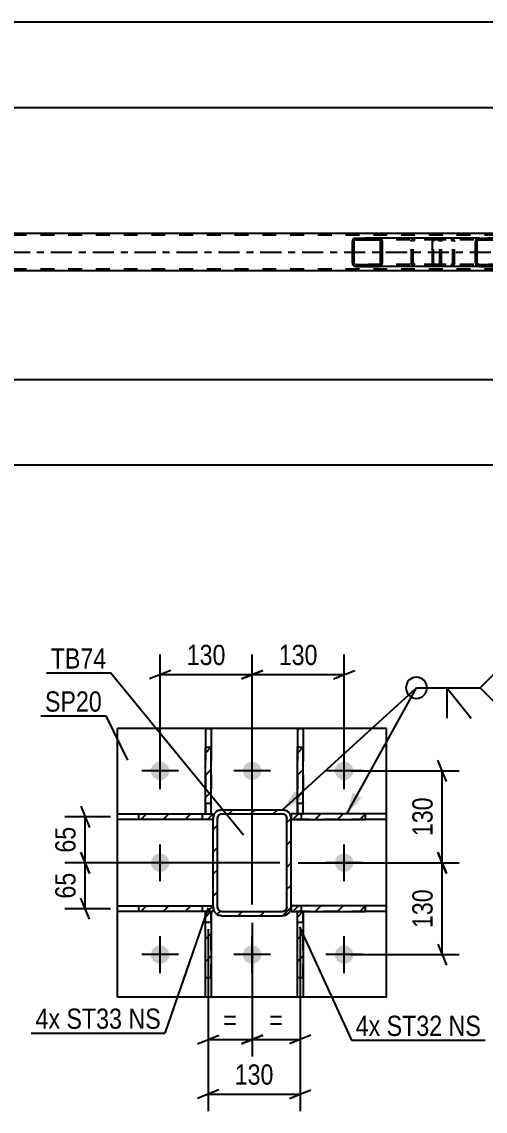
# Model space of a CAD drawing. Header units: millimetres. Extents: x 0 to 841, y 0 to 594.
# Drawn here: x 273.4 to 338.9, y 104.8 to 258.9 of the extents above; entities that cross this region are included whole.
import ezdxf

# ---------------------------------------------------------------- set-up
doc = ezdxf.new("R2010")
doc.units = ezdxf.units.MM
doc.linetypes.add('DXK_LINE_DOT2', pattern=[3.9198, 1.9599, -1.9599])
doc.linetypes.add('DXK_LINE_DOT3', pattern=[5.9187, 2.979, -0.9799, 0.9799, -0.9799])
doc.styles.add('Arial', font='ARIAL.TTF', dxfattribs={"height": 0.2})
doc.styles.add('Arial Narrow', font='ARIALN.TTF', dxfattribs={"height": 0.2})

# ---------------------------------------------------------------- blocks, each defined once
blk = doc.blocks.new('Part-103655217-5565 - 5425')
at = {"linetype": 'Continuous'}
h = blk.add_hatch(dxfattribs=at)
h.set_pattern_fill('', scale=0.7, style=0, pattern_type=0)
h.set_pattern_definition([(45, (341.6358, 227.9618), (-1.57154, 1.57154), [])])
h.paths.add_polyline_path([(341.67, 227.78), (341.64, 227.96), (341.53, 228.12), (341.36, 228.22), (341.17, 228.26), (337.99, 228.26), (337.79, 228.22), (337.63, 228.12), (337.52, 227.96), (337.48, 227.78), (337.48, 224.74), (337.52, 224.55), (337.63, 224.4), (337.79, 224.29), (337.99, 224.26), (341.17, 224.26), (341.36, 224.29), (341.53, 224.4), (341.64, 224.55), (341.67, 224.74)])
h.paths.add_polyline_path([(341.4, 224.65), (341.35, 224.57), (341.27, 224.52), (341.17, 224.5), (337.99, 224.5), (337.89, 224.52), (337.81, 224.57), (337.75, 224.65), (337.74, 224.74), (337.74, 227.78), (337.75, 227.87), (337.81, 227.95), (337.89, 228), (337.99, 228.02), (341.17, 228.02), (341.27, 228), (341.35, 227.95), (341.4, 227.87), (341.42, 227.78), (341.42, 224.74)])
at = {"color": 2, "linetype": 'Continuous'}
for p, q in [((331.44, 227.96), (331.5, 228.12)), ((331.5, 228.12), (331.58, 228.22)), ((331.58, 228.22), (331.69, 228.26)), ((337.99, 228.26), (331.69, 228.26)), ((337.99, 228.26), (337.79, 228.22)), ((337.99, 228.26), (341.17, 228.26)), ((341.36, 228.22), (341.17, 228.26)), ((331.42, 227.78), (331.44, 227.96)), ((331.42, 224.74), (331.42, 227.78)), ((337.52, 227.96), (337.48, 227.78)), ((337.48, 224.74), (337.48, 227.78)), ((337.74, 227.78), (337.75, 227.87)), ((337.74, 224.74), (337.74, 227.78)), ((337.75, 227.87), (337.81, 227.95)), ((337.81, 227.95), (337.89, 228)), ((337.89, 228), (337.99, 228.02)), ((337.99, 228.02), (341.17, 228.02)), ((341.17, 228.02), (341.27, 228)), ((341.27, 228), (341.35, 227.95)), ((341.35, 227.95), (341.4, 227.87)), ((341.4, 227.87), (341.42, 227.78)), ((341.42, 224.74), (341.42, 227.78)), ((341.67, 227.78), (341.64, 227.96)), ((341.67, 224.74), (341.67, 227.78)), ((331.44, 224.55), (331.42, 224.74)), ((331.5, 224.4), (331.44, 224.55)), ((331.58, 224.29), (331.5, 224.4)), ((331.69, 224.26), (331.58, 224.29)), ((337.99, 224.26), (331.69, 224.26)), ((337.48, 224.74), (337.52, 224.55)), ((337.75, 224.65), (337.74, 224.74)), ((337.81, 224.57), (337.75, 224.65)), ((337.79, 224.29), (337.99, 224.26)), ((337.89, 224.52), (337.81, 224.57)), ((337.99, 224.5), (337.89, 224.52)), ((337.99, 224.5), (341.17, 224.5)), ((337.99, 224.26), (341.17, 224.26)), ((341.27, 224.52), (341.17, 224.5)), ((341.17, 224.26), (341.36, 224.29)), ((341.35, 224.57), (341.27, 224.52)), ((341.4, 224.65), (341.35, 224.57)), ((341.42, 224.74), (341.4, 224.65)), ((341.64, 224.55), (341.67, 224.74))]:
    blk.add_line(p, q, dxfattribs=at)
at = {"color": 7, "linetype": 'DXK_LINE_DOT2'}
for p, q in [((332.68, 228.02), (332.68, 228.26)), ((334.02, 228.26), (334.21, 228.22)), ((341.17, 228.26), (337.99, 228.26)), ((331.56, 227.87), (331.55, 227.78)), ((331.55, 224.74), (331.55, 227.78)), ((331.59, 227.95), (331.56, 227.87)), ((331.64, 228), (331.59, 227.95)), ((331.69, 228.02), (331.64, 228)), ((341.17, 228.02), (331.69, 228.02)), ((334.12, 228), (334.02, 228.02)), ((334.2, 227.95), (334.12, 228)), ((334.25, 227.87), (334.2, 227.95)), ((334.27, 227.78), (334.25, 227.87)), ((334.27, 224.74), (334.27, 227.78)), ((334.49, 227.96), (334.52, 227.78)), ((334.52, 224.74), (334.52, 227.78)), ((331.55, 224.74), (331.56, 224.65)), ((331.56, 224.65), (331.59, 224.57)), ((331.59, 224.57), (331.64, 224.52)), ((331.64, 224.52), (331.69, 224.5)), ((341.17, 224.5), (331.69, 224.5)), ((332.68, 224.26), (332.68, 224.5)), ((334.02, 224.5), (334.12, 224.52)), ((334.21, 224.29), (334.02, 224.26)), ((334.12, 224.52), (334.2, 224.57)), ((334.2, 224.57), (334.25, 224.65)), ((334.25, 224.65), (334.27, 224.74)), ((334.52, 224.74), (334.49, 224.55)), ((341.17, 224.26), (337.99, 224.26))]:
    blk.add_line(p, q, dxfattribs=at)
for centre, start, end in [((334.04, 227.76), 23.8494, 68.8059), ((334.04, 224.75), 291.1941, 336.1506)]:
    blk.add_arc(centre, 0.492, start, end, dxfattribs=at)
at = {"color": 2, "linetype": 'Continuous'}
for centre, start, end in [((337.97, 227.76), 111.1941, 156.1506), ((341.19, 227.76), 23.8494, 68.8059), ((337.97, 224.75), 203.8494, 248.8059), ((341.19, 224.75), 291.1941, 336.1506)]:
    blk.add_arc(centre, 0.492, start, end, dxfattribs=at)
blk = doc.blocks.new('Part-103655217-5570 - 5425')
at = {"linetype": 'Continuous'}
h = blk.add_hatch(dxfattribs=at)
h.set_pattern_fill('', scale=0.7, style=0, pattern_type=0)
h.set_pattern_definition([(45, (324.2931, 227.9618), (-1.57154, 1.57154), [])])
h.paths.add_polyline_path([(324.33, 227.78), (324.29, 227.96), (324.18, 228.12), (324.02, 228.22), (323.82, 228.26), (320.59, 228.26), (320.39, 228.22), (320.22, 228.12), (320.11, 227.96), (320.08, 227.78), (320.08, 224.74), (320.11, 224.55), (320.22, 224.4), (320.39, 224.29), (320.59, 224.26), (323.82, 224.26), (324.02, 224.29), (324.18, 224.4), (324.29, 224.55), (324.33, 224.74)])
h.paths.add_polyline_path([(324.06, 224.65), (324, 224.57), (323.92, 224.52), (323.82, 224.5), (320.59, 224.5), (320.49, 224.52), (320.41, 224.57), (320.35, 224.65), (320.33, 224.74), (320.33, 227.78), (320.35, 227.87), (320.41, 227.95), (320.49, 228), (320.59, 228.02), (323.82, 228.02), (323.92, 228), (324, 227.95), (324.06, 227.87), (324.08, 227.78), (324.08, 224.74)])
at = {"color": 2, "linetype": 'Continuous'}
for p, q in [((320.59, 228.26), (320.39, 228.22)), ((320.59, 228.26), (323.82, 228.26)), ((331.69, 228.26), (323.82, 228.26)), ((324.02, 228.22), (323.82, 228.26)), ((320.11, 227.96), (320.08, 227.78)), ((320.08, 224.74), (320.08, 227.78)), ((320.33, 227.78), (320.35, 227.87)), ((320.33, 224.74), (320.33, 227.78)), ((320.35, 227.87), (320.41, 227.95)), ((320.41, 227.95), (320.49, 228)), ((320.49, 228), (320.59, 228.02)), ((320.59, 228.02), (323.82, 228.02)), ((323.82, 228.02), (323.92, 228)), ((323.92, 228), (324, 227.95)), ((324, 227.95), (324.06, 227.87)), ((324.06, 227.87), (324.08, 227.78)), ((324.08, 224.74), (324.08, 227.78)), ((324.33, 227.78), (324.29, 227.96)), ((324.33, 224.74), (324.33, 227.78)), ((320.08, 224.74), (320.11, 224.55)), ((320.35, 224.65), (320.33, 224.74)), ((320.41, 224.57), (320.35, 224.65)), ((320.39, 224.29), (320.59, 224.26)), ((320.49, 224.52), (320.41, 224.57)), ((320.59, 224.5), (320.49, 224.52)), ((320.59, 224.5), (323.82, 224.5)), ((320.59, 224.26), (323.82, 224.26)), ((323.92, 224.52), (323.82, 224.5)), ((323.82, 224.26), (324.02, 224.29)), ((331.69, 224.26), (323.82, 224.26)), ((324, 224.57), (323.92, 224.52)), ((324.06, 224.65), (324, 224.57)), ((324.08, 224.74), (324.06, 224.65)), ((324.29, 224.55), (324.33, 224.74))]:
    blk.add_line(p, q, dxfattribs=at)
at = {"color": 7, "linetype": 'DXK_LINE_DOT2'}
for p, q in [((323.82, 228.26), (320.59, 228.26)), ((328.74, 228.22), (328.94, 228.26)), ((332.17, 228.26), (331.69, 228.26)), ((332.17, 228.26), (332.37, 228.22)), ((332.17, 228.02), (320.59, 228.02)), ((328.42, 227.78), (328.46, 227.96)), ((328.42, 224.74), (328.42, 227.78)), ((328.7, 227.87), (328.68, 227.78)), ((328.68, 224.74), (328.68, 227.78)), ((328.75, 227.95), (328.7, 227.87)), ((328.84, 228), (328.75, 227.95)), ((328.94, 228.02), (328.84, 228)), ((332.27, 228), (332.17, 228.02)), ((332.35, 227.95), (332.27, 228)), ((332.41, 227.87), (332.35, 227.95)), ((332.43, 227.78), (332.41, 227.87)), ((332.43, 224.74), (332.43, 227.78)), ((332.64, 227.96), (332.68, 227.78)), ((332.68, 224.74), (332.68, 227.78)), ((332.17, 224.5), (320.59, 224.5)), ((323.82, 224.26), (320.59, 224.26)), ((328.46, 224.55), (328.42, 224.74)), ((328.68, 224.74), (328.7, 224.65)), ((328.7, 224.65), (328.75, 224.57)), ((328.94, 224.26), (328.74, 224.29)), ((328.75, 224.57), (328.84, 224.52)), ((328.84, 224.52), (328.94, 224.5)), ((332.17, 224.26), (331.69, 224.26)), ((332.17, 224.5), (332.27, 224.52)), ((332.37, 224.29), (332.17, 224.26)), ((332.27, 224.52), (332.35, 224.57)), ((332.35, 224.57), (332.41, 224.65)), ((332.41, 224.65), (332.43, 224.74)), ((332.68, 224.74), (332.64, 224.55))]:
    blk.add_line(p, q, dxfattribs=at)
at = {"color": 2, "linetype": 'Continuous'}
for centre, start, end in [((320.57, 227.76), 110.7583, 155.68), ((323.84, 227.76), 24.32, 69.2417), ((320.57, 224.76), 204.32, 249.2417), ((323.84, 224.76), 290.7583, 335.68)]:
    blk.add_arc(centre, 0.496, start, end, dxfattribs=at)
at = {"color": 7, "linetype": 'DXK_LINE_DOT2'}
for centre, start, end in [((328.92, 227.76), 110.7583, 155.68), ((332.19, 227.76), 24.32, 69.2417), ((328.92, 224.76), 204.32, 249.2417), ((332.19, 224.76), 290.7583, 335.68)]:
    blk.add_arc(centre, 0.496, start, end, dxfattribs=at)
blk = doc.blocks.new('Part-103655217-5595 - 5425')
at = {"color": 7, "linetype": 'DXK_LINE_DOT2'}
for p, q in [((767.95, 228.66), (105.84, 228.66)), ((767.95, 223.86), (105.84, 223.86))]:
    blk.add_line(p, q, dxfattribs=at)
at = {"color": 2, "linetype": 'Continuous'}
for p, q in [((498.83, 228.9), (249.43, 228.9)), ((498.83, 223.62), (249.43, 223.62))]:
    blk.add_line(p, q, dxfattribs=at)
at = {"color": 7, "linetype": 'DXK_LINE_DOT3'}
blk.add_line((105.84, 226.26), (767.95, 226.26), dxfattribs=at)
blk = doc.blocks.new('Part-103655217-2647 - 2502')
at = {"linetype": 'Continuous'}
h = blk.add_hatch(dxfattribs=at)
h.set_pattern_fill('', scale=0.7, style=0, pattern_type=0)
h.set_pattern_definition([(45, (300.422, 146.8124), (-1.57154, 1.57154), [])])
h.paths.add_polyline_path([(300.42, 146.01), (300.42, 146.81), (289.92, 146.81), (289.92, 146.01)])
at = {"color": 2, "linetype": 'Continuous'}
for p, q in [((286.92, 146.01), (286.92, 146.81)), ((286.92, 146.81), (289.92, 146.81)), ((289.92, 146.81), (300.42, 146.81)), ((289.92, 146.01), (289.92, 146.81)), ((300.42, 146.81), (300.42, 146.01)), ((289.92, 146.01), (286.92, 146.01)), ((300.42, 146.01), (289.92, 146.01))]:
    blk.add_line(p, q, dxfattribs=at)
at = {"color": 7, "linetype": 'DXK_LINE_DOT2'}
for p, q in [((289.92, 146.81), (300.42, 146.81)), ((298.92, 146.01), (298.92, 146.81)), ((300.42, 146.81), (300.42, 146.01)), ((300.42, 146.01), (289.92, 146.01))]:
    blk.add_line(p, q, dxfattribs=at)
blk = doc.blocks.new('Bolt-103655217-2575 - 2502')
at = {"linetype": 'Continuous'}
for points in [[(291.62, 152.91, -1), (294.22, 152.91, -1)], [(304.62, 152.91, -1), (307.22, 152.91, -1)], [(317.62, 152.91, -1), (320.22, 152.91, -1)], [(291.62, 139.91, -1), (294.22, 139.91, -1)], [(317.62, 139.91, -1), (320.22, 139.91, -1)], [(291.62, 126.91, -1), (294.22, 126.91, -1)], [(304.62, 126.91, -1), (307.22, 126.91, -1)], [(317.62, 126.91, -1), (320.22, 126.91, -1)]]:
    blk.add_hatch(color=1, dxfattribs=at).paths.add_polyline_path(points)
at = {"color": 1, "linetype": 'Continuous'}
for p, q in [((292.92, 150.31), (292.92, 155.51)), ((305.92, 150.31), (305.92, 155.51)), ((318.92, 150.31), (318.92, 155.51)), ((295.52, 152.91), (290.32, 152.91)), ((308.52, 152.91), (303.32, 152.91)), ((321.52, 152.91), (316.32, 152.91)), ((292.92, 137.31), (292.92, 142.51)), ((318.92, 137.31), (318.92, 142.51)), ((295.52, 139.91), (290.32, 139.91)), ((321.52, 139.91), (316.32, 139.91)), ((292.92, 124.31), (292.92, 129.51)), ((305.92, 124.31), (305.92, 129.51)), ((318.92, 124.31), (318.92, 129.51)), ((295.52, 126.91), (290.32, 126.91)), ((308.52, 126.91), (303.32, 126.91)), ((321.52, 126.91), (316.32, 126.91))]:
    blk.add_line(p, q, dxfattribs=at)
blk = doc.blocks.new('Part-103655217-2696 - 2502')
at = {"linetype": 'Continuous'}
h = blk.add_hatch(dxfattribs=at)
h.set_pattern_fill('', scale=0.7, style=0, pattern_type=0)
h.set_pattern_definition([(45, (311.422, 133.6138), (-1.57154, 1.57154), [])])
h.paths.add_polyline_path([(311.33, 133.15), (311.42, 133.61), (311.42, 146.21), (311.33, 146.67), (311.07, 147.06), (310.68, 147.32), (310.22, 147.41), (301.62, 147.41), (301.16, 147.32), (300.77, 147.06), (300.51, 146.67), (300.42, 146.21), (300.42, 133.61), (300.51, 133.15), (300.77, 132.77), (301.16, 132.51), (301.62, 132.41), (310.22, 132.41), (310.68, 132.51), (311.07, 132.77)])
h.paths.add_polyline_path([(310.45, 133.06), (310.22, 133.01), (301.62, 133.01), (301.39, 133.06), (301.2, 133.19), (301.07, 133.38), (301.02, 133.61), (301.02, 146.21), (301.07, 146.44), (301.2, 146.64), (301.39, 146.77), (301.62, 146.81), (310.22, 146.81), (310.45, 146.77), (310.65, 146.64), (310.78, 146.44), (310.82, 146.21), (310.82, 133.61), (310.78, 133.38), (310.65, 133.19)])
at = {"color": 7, "linetype": 'DXK_LINE_DOT2'}
for p, q in [((300.42, 146.21), (300.51, 146.67)), ((301.07, 146.44), (301.02, 146.21)), ((301.2, 146.64), (301.07, 146.44)), ((301.16, 147.32), (301.62, 147.41)), ((301.39, 146.77), (301.2, 146.64)), ((301.62, 146.81), (301.39, 146.77)), ((301.62, 147.41), (310.22, 147.41)), ((301.62, 146.81), (310.22, 146.81)), ((310.22, 147.41), (310.68, 147.32)), ((310.45, 146.77), (310.22, 146.81)), ((310.65, 146.64), (310.45, 146.77)), ((310.78, 146.44), (310.65, 146.64)), ((310.82, 146.21), (310.78, 146.44)), ((311.33, 146.67), (311.42, 146.21)), ((300.42, 133.61), (300.42, 146.21)), ((301.02, 133.61), (301.02, 146.21)), ((310.82, 133.61), (310.82, 146.21)), ((311.42, 133.61), (311.42, 146.21)), ((300.51, 133.15), (300.42, 133.61)), ((301.02, 133.61), (301.07, 133.38)), ((301.07, 133.38), (301.2, 133.19)), ((301.2, 133.19), (301.39, 133.06)), ((301.39, 133.06), (301.62, 133.01)), ((301.62, 133.01), (310.22, 133.01)), ((310.22, 133.01), (310.45, 133.06)), ((310.45, 133.06), (310.65, 133.19)), ((310.65, 133.19), (310.78, 133.38)), ((310.78, 133.38), (310.82, 133.61)), ((311.42, 133.61), (311.33, 133.15)), ((301.62, 132.41), (301.16, 132.51)), ((301.62, 132.41), (310.22, 132.41)), ((310.68, 132.51), (310.22, 132.41))]:
    blk.add_line(p, q, dxfattribs=at)
at = {"color": 2, "linetype": 'Continuous'}
for p, q in [((300.51, 146.67), (300.42, 146.21)), ((301.02, 146.21), (301.07, 146.44)), ((301.07, 146.44), (301.2, 146.64)), ((301.62, 147.41), (301.16, 147.32)), ((301.2, 146.64), (301.39, 146.77)), ((301.39, 146.77), (301.62, 146.81)), ((301.62, 147.41), (310.22, 147.41)), ((301.62, 146.81), (310.22, 146.81)), ((310.68, 147.32), (310.22, 147.41)), ((310.22, 146.81), (310.45, 146.77)), ((310.45, 146.77), (310.65, 146.64)), ((310.65, 146.64), (310.78, 146.44)), ((310.78, 146.44), (310.82, 146.21)), ((311.42, 146.21), (311.33, 146.67)), ((300.42, 133.61), (300.42, 146.21)), ((301.02, 133.61), (301.02, 146.21)), ((310.82, 133.61), (310.82, 146.21)), ((311.42, 133.61), (311.42, 146.21)), ((300.42, 133.61), (300.51, 133.15)), ((301.07, 133.38), (301.02, 133.61)), ((301.2, 133.19), (301.07, 133.38)), ((301.39, 133.06), (301.2, 133.19)), ((301.62, 133.01), (301.39, 133.06)), ((301.62, 133.01), (310.22, 133.01)), ((310.45, 133.06), (310.22, 133.01)), ((310.65, 133.19), (310.45, 133.06)), ((310.78, 133.38), (310.65, 133.19)), ((310.82, 133.61), (310.78, 133.38)), ((311.33, 133.15), (311.42, 133.61)), ((301.16, 132.51), (301.62, 132.41)), ((301.62, 132.41), (310.22, 132.41)), ((310.22, 132.41), (310.68, 132.51))]:
    blk.add_line(p, q, dxfattribs=at)
at = {"color": 7, "linetype": 'DXK_LINE_DOT3'}
blk.add_line((305.92, 139.91), (305.92, 139.91), dxfattribs=at)
at = {"color": 7, "linetype": 'DXK_LINE_DOT2'}
for centre, start, end in [((301.62, 146.21), 112.5, 157.5), ((310.22, 146.21), 22.5, 67.5), ((301.62, 133.61), 202.5, 247.5), ((310.22, 133.61), 292.5, 337.5)]:
    blk.add_arc(centre, 1.2, start, end, dxfattribs=at)
at = {"color": 2, "linetype": 'Continuous'}
for centre, start, end in [((301.62, 146.21), 112.5, 157.5), ((310.22, 146.21), 22.5, 67.5), ((301.62, 133.61), 202.5, 247.5), ((310.22, 133.61), 292.5, 337.5)]:
    blk.add_arc(centre, 1.2, start, end, dxfattribs=at)
blk = doc.blocks.new('Part-103655217-2521 - 2502')
at = {"linetype": 'Continuous'}
h = blk.add_hatch(dxfattribs=at)
h.set_pattern_fill('', scale=0.7, style=0, pattern_type=0)
h.set_pattern_definition([(45, (321.9204, 146.8127), (-1.57154, 1.57154), [])])
h.paths.add_polyline_path([(321.92, 146.01), (321.92, 146.81), (311.42, 146.81), (311.42, 146.01)])
at = {"color": 7, "linetype": 'DXK_LINE_DOT2'}
for p, q in [((321.92, 146.81), (311.42, 146.81)), ((311.42, 146.81), (311.42, 146.01)), ((312.92, 146.01), (312.92, 146.81)), ((321.92, 146.01), (311.42, 146.01))]:
    blk.add_line(p, q, dxfattribs=at)
at = {"color": 2, "linetype": 'Continuous'}
for p, q in [((321.92, 146.81), (311.42, 146.81)), ((311.42, 146.81), (311.42, 146.01)), ((324.92, 146.81), (321.92, 146.81)), ((321.92, 146.01), (321.92, 146.81)), ((324.92, 146.01), (324.92, 146.81)), ((311.42, 146.01), (321.92, 146.01)), ((324.92, 146.01), (321.92, 146.01))]:
    blk.add_line(p, q, dxfattribs=at)
blk = doc.blocks.new('Part-103655217-2526 - 2502')
at = {"linetype": 'Continuous'}
h = blk.add_hatch(dxfattribs=at)
h.set_pattern_fill('', scale=0.7, style=0, pattern_type=0)
h.set_pattern_definition([(45, (321.9204, 133.8127), (-1.57154, 1.57154), [])])
h.paths.add_polyline_path([(321.92, 133.01), (321.92, 133.81), (311.42, 133.81), (311.42, 133.01)])
at = {"color": 7, "linetype": 'DXK_LINE_DOT2'}
for p, q in [((321.92, 133.81), (311.42, 133.81)), ((311.42, 133.81), (311.42, 133.01)), ((321.92, 133.01), (311.42, 133.01)), ((312.92, 133.01), (312.92, 133.81))]:
    blk.add_line(p, q, dxfattribs=at)
at = {"color": 2, "linetype": 'Continuous'}
for p, q in [((321.92, 133.81), (311.42, 133.81)), ((311.42, 133.81), (311.42, 133.01)), ((311.42, 133.01), (321.92, 133.01)), ((324.92, 133.81), (321.92, 133.81)), ((321.92, 133.01), (321.92, 133.81)), ((324.92, 133.01), (321.92, 133.01)), ((324.92, 133.01), (324.92, 133.81))]:
    blk.add_line(p, q, dxfattribs=at)
blk = doc.blocks.new('Part-103655217-2677 - 2502')
at = {"linetype": 'Continuous'}
h = blk.add_hatch(dxfattribs=at)
h.set_pattern_fill('', scale=0.7, style=0, pattern_type=0)
h.set_pattern_definition([(45, (313.106, 156.2247), (-1.57154, 1.57154), [])])
h.paths.add_polyline_path([(313.11, 146.82), (313.11, 156.22), (312.31, 156.22), (312.31, 146.82)])
at = {"color": 2, "linetype": 'Continuous'}
for p, q in [((312.31, 158.91), (312.31, 156.22)), ((312.31, 158.91), (313.11, 158.91)), ((313.11, 158.91), (313.11, 156.22)), ((312.31, 146.82), (312.31, 156.22)), ((313.11, 156.22), (312.31, 156.22)), ((313.11, 146.82), (313.11, 156.22)), ((312.31, 146.82), (313.11, 146.82))]:
    blk.add_line(p, q, dxfattribs=at)
at = {"color": 7, "linetype": 'DXK_LINE_DOT2'}
for p, q in [((312.31, 156.22), (312.31, 146.82)), ((313.11, 156.22), (313.11, 148.32)), ((312.31, 148.32), (313.11, 148.32)), ((313.11, 146.82), (313.11, 148.32)), ((312.31, 146.82), (313.11, 146.82))]:
    blk.add_line(p, q, dxfattribs=at)
blk = doc.blocks.new('Part-103655217-2532 - 2502')
at = {"color": 2, "linetype": 'Continuous'}
for p, q in [((286.92, 120.91), (286.92, 158.91)), ((324.92, 158.91), (286.92, 158.91)), ((324.92, 120.91), (324.92, 158.91)), ((324.92, 120.91), (286.92, 120.91))]:
    blk.add_line(p, q, dxfattribs=at)
blk = doc.blocks.new('Part-103655217-2662 - 2502')
at = {"linetype": 'Continuous'}
h = blk.add_hatch(dxfattribs=at)
h.set_pattern_fill('', scale=0.7, style=0, pattern_type=0)
h.set_pattern_definition([(45, (300.1071, 133.0226), (-1.57154, 1.57154), [])])
h.paths.add_polyline_path([(300.11, 123.61), (300.11, 133.02), (299.31, 133.02), (299.31, 123.61)])
at = {"color": 7, "linetype": 'DXK_LINE_DOT2'}
for p, q in [((299.31, 131.52), (299.31, 133.02)), ((299.31, 133.02), (300.11, 133.02)), ((300.11, 123.61), (300.11, 133.02)), ((299.31, 131.52), (300.11, 131.52)), ((299.31, 123.61), (299.31, 131.52))]:
    blk.add_line(p, q, dxfattribs=at)
at = {"color": 2, "linetype": 'Continuous'}
for p, q in [((299.31, 123.61), (299.31, 133.02)), ((299.31, 133.02), (300.11, 133.02)), ((300.11, 133.02), (300.11, 123.61)), ((299.31, 120.91), (299.31, 123.61)), ((300.11, 123.61), (299.31, 123.61)), ((300.11, 123.61), (300.11, 120.91)), ((300.11, 120.91), (299.31, 120.91))]:
    blk.add_line(p, q, dxfattribs=at)
blk = doc.blocks.new('Part-103655217-2630 - 2502')
at = {"linetype": 'Continuous'}
h = blk.add_hatch(dxfattribs=at)
h.set_pattern_fill('', scale=0.7, style=0, pattern_type=0)
h.set_pattern_definition([(45, (300.422, 133.8124), (-1.57154, 1.57154), [])])
h.paths.add_polyline_path([(300.42, 133.01), (300.42, 133.81), (289.92, 133.81), (289.92, 133.01)])
at = {"color": 2, "linetype": 'Continuous'}
for p, q in [((286.92, 133.01), (286.92, 133.81)), ((286.92, 133.81), (289.92, 133.81)), ((289.92, 133.01), (286.92, 133.01)), ((289.92, 133.81), (300.42, 133.81)), ((289.92, 133.01), (289.92, 133.81)), ((300.42, 133.01), (289.92, 133.01)), ((300.42, 133.81), (300.42, 133.01))]:
    blk.add_line(p, q, dxfattribs=at)
at = {"color": 7, "linetype": 'DXK_LINE_DOT2'}
for p, q in [((289.92, 133.81), (300.42, 133.81)), ((300.42, 133.01), (289.92, 133.01)), ((298.92, 133.01), (298.92, 133.81)), ((300.42, 133.81), (300.42, 133.01))]:
    blk.add_line(p, q, dxfattribs=at)
blk = doc.blocks.new('Part-103655217-2667 - 2502')
at = {"linetype": 'Continuous'}
h = blk.add_hatch(dxfattribs=at)
h.set_pattern_fill('', scale=0.7, style=0, pattern_type=0)
h.set_pattern_definition([(45, (313.1066, 133.0226), (-1.57154, 1.57154), [])])
h.paths.add_polyline_path([(313.11, 123.61), (313.11, 133.02), (312.31, 133.02), (312.31, 123.61)])
at = {"color": 7, "linetype": 'DXK_LINE_DOT2'}
for p, q in [((312.31, 131.52), (312.31, 133.02)), ((312.31, 133.02), (313.11, 133.02)), ((313.11, 123.61), (313.11, 133.02)), ((312.31, 131.52), (313.11, 131.52)), ((312.31, 123.61), (312.31, 131.52))]:
    blk.add_line(p, q, dxfattribs=at)
at = {"color": 2, "linetype": 'Continuous'}
for p, q in [((312.31, 123.61), (312.31, 133.02)), ((312.31, 133.02), (313.11, 133.02)), ((313.11, 133.02), (313.11, 123.61)), ((312.31, 120.91), (312.31, 123.61)), ((313.11, 123.61), (312.31, 123.61)), ((313.11, 123.61), (313.11, 120.91)), ((313.11, 120.91), (312.31, 120.91))]:
    blk.add_line(p, q, dxfattribs=at)
blk = doc.blocks.new('Part-103655217-2672 - 2502')
at = {"linetype": 'Continuous'}
h = blk.add_hatch(dxfattribs=at)
h.set_pattern_fill('', scale=0.7, style=0, pattern_type=0)
h.set_pattern_definition([(45, (300.1066, 156.2248), (-1.57154, 1.57154), [])])
h.paths.add_polyline_path([(300.11, 146.82), (300.11, 156.22), (299.31, 156.22), (299.31, 146.82)])
at = {"color": 2, "linetype": 'Continuous'}
for p, q in [((299.31, 158.91), (299.31, 156.22)), ((299.31, 158.91), (300.11, 158.91)), ((300.11, 158.91), (300.11, 156.22)), ((299.31, 146.82), (299.31, 156.22)), ((300.11, 156.22), (299.31, 156.22)), ((300.11, 146.82), (300.11, 156.22)), ((299.31, 146.82), (300.11, 146.82))]:
    blk.add_line(p, q, dxfattribs=at)
at = {"color": 7, "linetype": 'DXK_LINE_DOT2'}
for p, q in [((299.31, 156.22), (299.31, 146.82)), ((300.11, 156.22), (300.11, 148.32)), ((299.31, 148.32), (300.11, 148.32)), ((300.11, 146.82), (300.11, 148.32)), ((299.31, 146.82), (300.11, 146.82))]:
    blk.add_line(p, q, dxfattribs=at)
blk = doc.blocks.new('StraightDimension-103655217-5874 - 5425')
at = {"color": 7, "linetype": 'Continuous'}
blk.add_line((244.23, 208.27), (499.63, 208.27), dxfattribs=at)
blk = doc.blocks.new('StraightDimension-103655217-5729 - 5425')
at = {"color": 7, "linetype": 'Continuous'}
blk.add_line((95.62, 258.85), (778.17, 258.85), dxfattribs=at)
blk = doc.blocks.new('StraightDimension-103655217-5770 - 5425')
at = {"color": 7, "linetype": 'Continuous'}
blk.add_line((244.23, 246.73), (499.63, 246.73), dxfattribs=at)
blk = doc.blocks.new('StraightDimension-103655217-11258 - 5425')
at = {"color": 7, "linetype": 'Continuous'}
blk.add_line((94.98, 196.2), (778.81, 196.2), dxfattribs=at)
blk = doc.blocks.new('StraightDimension-103655217-12563 - 2502')
at = {"color": 7, "linetype": 'Continuous'}
for p, q in [((299.71, 130.52), (299.71, 104.77)), ((312.71, 130.52), (312.71, 104.77)), ((301.21, 107.77), (298.21, 106.57)), ((299.71, 107.17), (312.71, 107.17)), ((311.21, 106.57), (314.21, 107.77))]:
    blk.add_line(p, q, dxfattribs=at)
at = {"color": 0}
blk.add_wipeout([(309.55, 107.92), (309.55, 112.12), (302.86, 112.12), (302.86, 107.92)], dxfattribs=at)
at = {"color": 3, "style": 'Arial Narrow'}
blk.add_text('130', height=2.863, dxfattribs=at).set_placement((303.46, 108.52))
blk = doc.blocks.new('StraightDimension-103655217-2758 - 2502')
at = {"color": 7, "linetype": 'Continuous'}
for p, q in [((333.37, 138.41), (332.17, 141.41)), ((312.42, 139.91), (335.17, 139.91)), ((332.77, 126.91), (332.77, 139.91)), ((332.17, 128.41), (333.37, 125.41)), ((319.92, 126.91), (335.17, 126.91))]:
    blk.add_line(p, q, dxfattribs=at)
at = {"color": 0}
blk.add_wipeout([(332.02, 136.76), (327.82, 136.76), (327.82, 130.07), (332.02, 130.07)], dxfattribs=at)
at = {"color": 3, "style": 'Arial Narrow'}
blk.add_text('130', height=2.863, rotation=90.0002, dxfattribs=at).set_placement((331.42, 130.67))
blk = doc.blocks.new('StraightDimension-103655217-12530 - 2502')
at = {"color": 7, "linetype": 'Continuous'}
for p, q in [((305.92, 134.01), (305.92, 169.37)), ((318.92, 153.91), (318.92, 169.37)), ((307.42, 167.12), (304.42, 165.92)), ((305.92, 166.52), (318.92, 166.52)), ((317.42, 165.92), (320.42, 167.12))]:
    blk.add_line(p, q, dxfattribs=at)
at = {"color": 0}
blk.add_wipeout([(315.76, 167.27), (315.76, 171.47), (309.08, 171.47), (309.08, 167.27)], dxfattribs=at)
at = {"color": 3, "style": 'Arial Narrow'}
blk.add_text('130', height=2.863, dxfattribs=at).set_placement((309.68, 167.87))
blk = doc.blocks.new('StraightDimension-103655217-2748 - 2502')
at = {"color": 7, "linetype": 'Continuous'}
for p, q in [((333.37, 151.41), (332.17, 154.41)), ((319.92, 152.91), (335.17, 152.91)), ((332.77, 139.91), (332.77, 152.91)), ((332.17, 141.41), (333.37, 138.41)), ((312.42, 139.91), (335.17, 139.91))]:
    blk.add_line(p, q, dxfattribs=at)
at = {"color": 0}
blk.add_wipeout([(332.02, 149.76), (327.82, 149.76), (327.82, 143.07), (332.02, 143.07)], dxfattribs=at)
at = {"color": 3, "style": 'Arial Narrow'}
blk.add_text('130', height=2.863, rotation=90.0002, dxfattribs=at).set_placement((331.42, 143.67))
blk = doc.blocks.new('StraightDimension-103655217-2769 - 2502')
at = {"color": 7, "linetype": 'Continuous'}
for p, q in [((305.92, 131.41), (305.92, 112.51)), ((312.71, 119.91), (312.71, 112.51)), ((304.42, 114.31), (307.42, 115.51)), ((305.92, 114.91), (312.71, 114.91)), ((314.21, 115.51), (311.21, 114.31))]:
    blk.add_line(p, q, dxfattribs=at)
at = {"color": 0}
blk.add_wipeout([(310.87, 115.66), (310.87, 119.86), (307.75, 119.86), (307.75, 115.66)], dxfattribs=at)
at = {"color": 3, "style": 'Arial Narrow'}
blk.add_text('=', height=2.86, dxfattribs=at).set_placement((308.35, 116.26))
blk = doc.blocks.new('StraightDimension-103655217-2778 - 2502')
at = {"color": 7, "linetype": 'Continuous'}
for p, q in [((305.92, 131.41), (305.92, 112.51)), ((299.71, 119.91), (299.71, 112.51)), ((298.21, 114.31), (301.21, 115.51)), ((299.71, 114.91), (305.92, 114.91)), ((307.42, 115.51), (304.42, 114.31))]:
    blk.add_line(p, q, dxfattribs=at)
at = {"color": 0}
blk.add_wipeout([(304.37, 115.66), (304.37, 119.86), (301.25, 119.86), (301.25, 115.66)], dxfattribs=at)
at = {"color": 3, "style": 'Arial Narrow'}
blk.add_text('=', height=2.86, dxfattribs=at).set_placement((301.85, 116.26))
blk = doc.blocks.new('StraightDimension-103655217-12495 - 2502')
at = {"color": 7, "linetype": 'Continuous'}
for p, q in [((285.92, 146.41), (279.47, 146.41)), ((281.72, 147.91), (282.92, 144.91)), ((282.32, 139.91), (282.32, 146.41)), ((282.92, 138.41), (281.72, 141.41)), ((309.82, 139.91), (279.47, 139.91))]:
    blk.add_line(p, q, dxfattribs=at)
at = {"color": 0}
blk.add_wipeout([(281.57, 145.59), (277.37, 145.59), (277.37, 140.74), (281.57, 140.74)], dxfattribs=at)
at = {"color": 3, "style": 'Arial Narrow'}
blk.add_text('65', height=2.863, rotation=90.0002, dxfattribs=at).set_placement((280.97, 141.34))
blk = doc.blocks.new('StraightDimension-103655217-12496 - 2502')
at = {"color": 7, "linetype": 'Continuous'}
for p, q in [((281.72, 141.41), (282.92, 138.41)), ((309.82, 139.91), (279.47, 139.91)), ((282.32, 133.41), (282.32, 139.91)), ((282.92, 131.91), (281.72, 134.91)), ((285.92, 133.41), (279.47, 133.41))]:
    blk.add_line(p, q, dxfattribs=at)
at = {"color": 0}
blk.add_wipeout([(281.57, 139.09), (277.37, 139.09), (277.37, 134.24), (281.57, 134.24)], dxfattribs=at)
at = {"color": 3, "style": 'Arial Narrow'}
blk.add_text('65', height=2.863, rotation=90.0002, dxfattribs=at).set_placement((280.97, 134.84))
blk = doc.blocks.new('StraightDimension-103655217-12531 - 2502')
at = {"color": 7, "linetype": 'Continuous'}
for p, q in [((292.92, 153.91), (292.92, 169.37)), ((305.92, 134.01), (305.92, 169.37)), ((294.42, 167.12), (291.42, 165.92)), ((292.92, 166.52), (305.92, 166.52)), ((304.42, 165.92), (307.42, 167.12))]:
    blk.add_line(p, q, dxfattribs=at)
at = {"color": 0}
blk.add_wipeout([(302.76, 167.27), (302.76, 171.47), (296.08, 171.47), (296.08, 167.27)], dxfattribs=at)
at = {"color": 3, "style": 'Arial Narrow'}
blk.add_text('130', height=2.863, dxfattribs=at).set_placement((296.68, 167.87))
blk = doc.blocks.new('Mark-103655217-2528 - 2502')
at = {"color": 0}
blk.add_wipeout([(284.69, 161.28), (284.69, 164.28), (276.65, 164.28), (276.65, 161.28)], dxfattribs=at)
blk.add_wipeout([(284.69, 161.28), (284.69, 164.28), (276.65, 164.28), (276.65, 161.28)], dxfattribs=at)
at = {"color": 30, "linetype": 'Continuous'}
for p in [(276.05, 160.68), (288.34, 154.4)]:
    blk.add_line(p, (285.29, 160.68), dxfattribs=at)
at = {"color": 3, "style": 'Arial Narrow'}
blk.add_text('SP20', height=2.863, dxfattribs=at).set_placement((276.65, 161.28))
blk = doc.blocks.new('Mark-103655217-2692 - 2502')
at = {"color": 0}
blk.add_wipeout([(285.32, 167.37), (285.32, 170.37), (277.46, 170.37), (277.46, 167.37)], dxfattribs=at)
blk.add_wipeout([(285.32, 167.37), (285.32, 170.37), (277.46, 170.37), (277.46, 167.37)], dxfattribs=at)
at = {"color": 30, "linetype": 'Continuous'}
for p in [(276.86, 166.77), (304.68, 143.8)]:
    blk.add_line(p, (285.92, 166.77), dxfattribs=at)
at = {"color": 3, "style": 'Arial Narrow'}
blk.add_text('TB74', height=2.863, dxfattribs=at).set_placement((277.46, 167.37))
blk = doc.blocks.new('WeldMark-103655217-2787 - 2502')
at = {"linetype": 'Continuous'}
for points in [[(312.94, 148.88), (310.22, 147.41), (311.93, 149.99)], [(321.41, 149.08), (319.31, 146.81), (320.1, 149.8)]]:
    blk.add_hatch(color=30, dxfattribs=at).paths.add_polyline_path(points)
at = {"color": 30, "linetype": 'Continuous'}
for p, q in [((310.22, 147.41), (329.14, 164.65)), ((319.31, 146.81), (329.14, 164.65)), ((329.14, 164.65), (338.14, 164.65))]:
    blk.add_line(p, q, dxfattribs=at)
at = {"color": 3, "linetype": 'Continuous'}
for q in [(336.85, 160.37), (333.42, 160.37)]:
    blk.add_line((333.42, 164.65), q, dxfattribs=at)
for start, end in [(90, 270), (270, 90)]:
    blk.add_arc((329.14, 164.65), 1.5, start, end, dxfattribs=at)
at = {"color": 0, "linetype": 'Continuous'}
blk.add_wipeout([(349.51, 163.75), (349.51, 166.75), (341.74, 166.75), (341.74, 163.75)], dxfattribs=at)
blk.add_wipeout([(349.51, 163.75), (349.51, 166.75), (341.74, 166.75), (341.74, 163.75)], dxfattribs=at)
at = {"color": 3, "linetype": 'Continuous'}
for q in [(342.42, 168.94), (342.42, 160.37)]:
    blk.add_line((338.14, 164.65), q, dxfattribs=at)
at = {"color": 3, "linetype": 'Continuous', "style": 'Arial'}
blk.add_text('TYP', height=2.865, dxfattribs=at).set_placement((341.74, 163.75))
blk = doc.blocks.new('MarkSet-103655217-2837 - 2502')
at = {"color": 0}
for points in [[(324.03, 115.41), (324.03, 118.41), (320.56, 118.41), (320.56, 115.41)], [(332.78, 115.41), (332.78, 118.41), (324.93, 118.41), (324.93, 115.41)], [(338.25, 115.41), (338.25, 118.41), (333.68, 118.41), (333.68, 115.41)]]:
    blk.add_wipeout(points, dxfattribs=at)
for points in [[(324.03, 115.41), (324.03, 118.41), (320.56, 118.41), (320.56, 115.41)], [(332.78, 115.41), (332.78, 118.41), (324.93, 118.41), (324.93, 115.41)], [(338.25, 115.41), (338.25, 118.41), (333.68, 118.41), (333.68, 115.41)]]:
    blk.add_wipeout(points, dxfattribs=at)
at = {"color": 30, "linetype": 'Continuous'}
for p, q in [((312.6, 130.84), (319.96, 114.81)), ((319.96, 114.81), (338.85, 114.81))]:
    blk.add_line(p, q, dxfattribs=at)
at = {"color": 3, "style": 'Arial Narrow'}
for s, p in [('4x', (320.56, 115.41)), ('ST32', (324.93, 115.41)), ('NS', (333.68, 115.41))]:
    blk.add_text(s, height=2.863, dxfattribs=at).set_placement(p)
blk = doc.blocks.new('MarkSet-103655217-2867 - 2502')
at = {"color": 0}
for points in [[(278.79, 116.42), (278.79, 119.42), (275.32, 119.42), (275.32, 116.42)], [(287.55, 116.42), (287.55, 119.42), (279.69, 119.42), (279.69, 116.42)], [(293.01, 116.42), (293.01, 119.42), (288.45, 119.42), (288.45, 116.42)]]:
    blk.add_wipeout(points, dxfattribs=at)
for points in [[(278.79, 116.42), (278.79, 119.42), (275.32, 119.42), (275.32, 116.42)], [(287.55, 116.42), (287.55, 119.42), (279.69, 119.42), (279.69, 116.42)], [(293.01, 116.42), (293.01, 119.42), (288.45, 119.42), (288.45, 116.42)]]:
    blk.add_wipeout(points, dxfattribs=at)
at = {"color": 30, "linetype": 'Continuous'}
for p in [(299.72, 133.52), (274.72, 115.82)]:
    blk.add_line(p, (293.61, 115.82), dxfattribs=at)
at = {"color": 3, "style": 'Arial Narrow'}
for s, p in [('4x', (275.32, 116.42)), ('ST33', (279.69, 116.42)), ('NS', (288.45, 116.42))]:
    blk.add_text(s, height=2.863, dxfattribs=at).set_placement(p)

msp = doc.modelspace()

# ---------------------------------------------------------------- block references
for name in ['StraightDimension-103655217-5729 - 5425', 'Part-103655217-5595 - 5425', 'Part-103655217-5570 - 5425', 'Part-103655217-5565 - 5425', 'StraightDimension-103655217-5874 - 5425', 'Part-103655217-2532 - 2502', 'Part-103655217-2672 - 2502', 'Part-103655217-2677 - 2502', 'Bolt-103655217-2575 - 2502', 'Part-103655217-2647 - 2502', 'Part-103655217-2696 - 2502', 'Part-103655217-2521 - 2502', 'Part-103655217-2630 - 2502', 'Part-103655217-2662 - 2502', 'Part-103655217-2526 - 2502', 'Part-103655217-2667 - 2502']:
    msp.add_blockref(name, (0, 0))

# ---------------------------------------------------------------- next in the draw order: block references
for name in ['StraightDimension-103655217-5770 - 5425', 'StraightDimension-103655217-11258 - 5425', 'Mark-103655217-2528 - 2502', 'StraightDimension-103655217-12563 - 2502']:
    msp.add_blockref(name, (0, 0))

# ---------------------------------------------------------------- next in the draw order: block references
msp.add_blockref('StraightDimension-103655217-2758 - 2502', (0, 0))

# ---------------------------------------------------------------- next in the draw order: block references
for name in ['StraightDimension-103655217-12530 - 2502', 'StraightDimension-103655217-2769 - 2502']:
    msp.add_blockref(name, (0, 0))

# ---------------------------------------------------------------- next in the draw order: block references
for name in ['StraightDimension-103655217-2748 - 2502', 'StraightDimension-103655217-12495 - 2502', 'StraightDimension-103655217-2778 - 2502', 'MarkSet-103655217-2837 - 2502']:
    msp.add_blockref(name, (0, 0))

# ---------------------------------------------------------------- next in the draw order: block references
for name in ['WeldMark-103655217-2787 - 2502', 'StraightDimension-103655217-12496 - 2502']:
    msp.add_blockref(name, (0, 0))

# ---------------------------------------------------------------- next in the draw order: block references
msp.add_blockref('StraightDimension-103655217-12531 - 2502', (0, 0))

# ---------------------------------------------------------------- next in the draw order: block references
for name in ['Mark-103655217-2692 - 2502', 'MarkSet-103655217-2867 - 2502']:
    msp.add_blockref(name, (0, 0))

doc.saveas('drawing.dxf')
